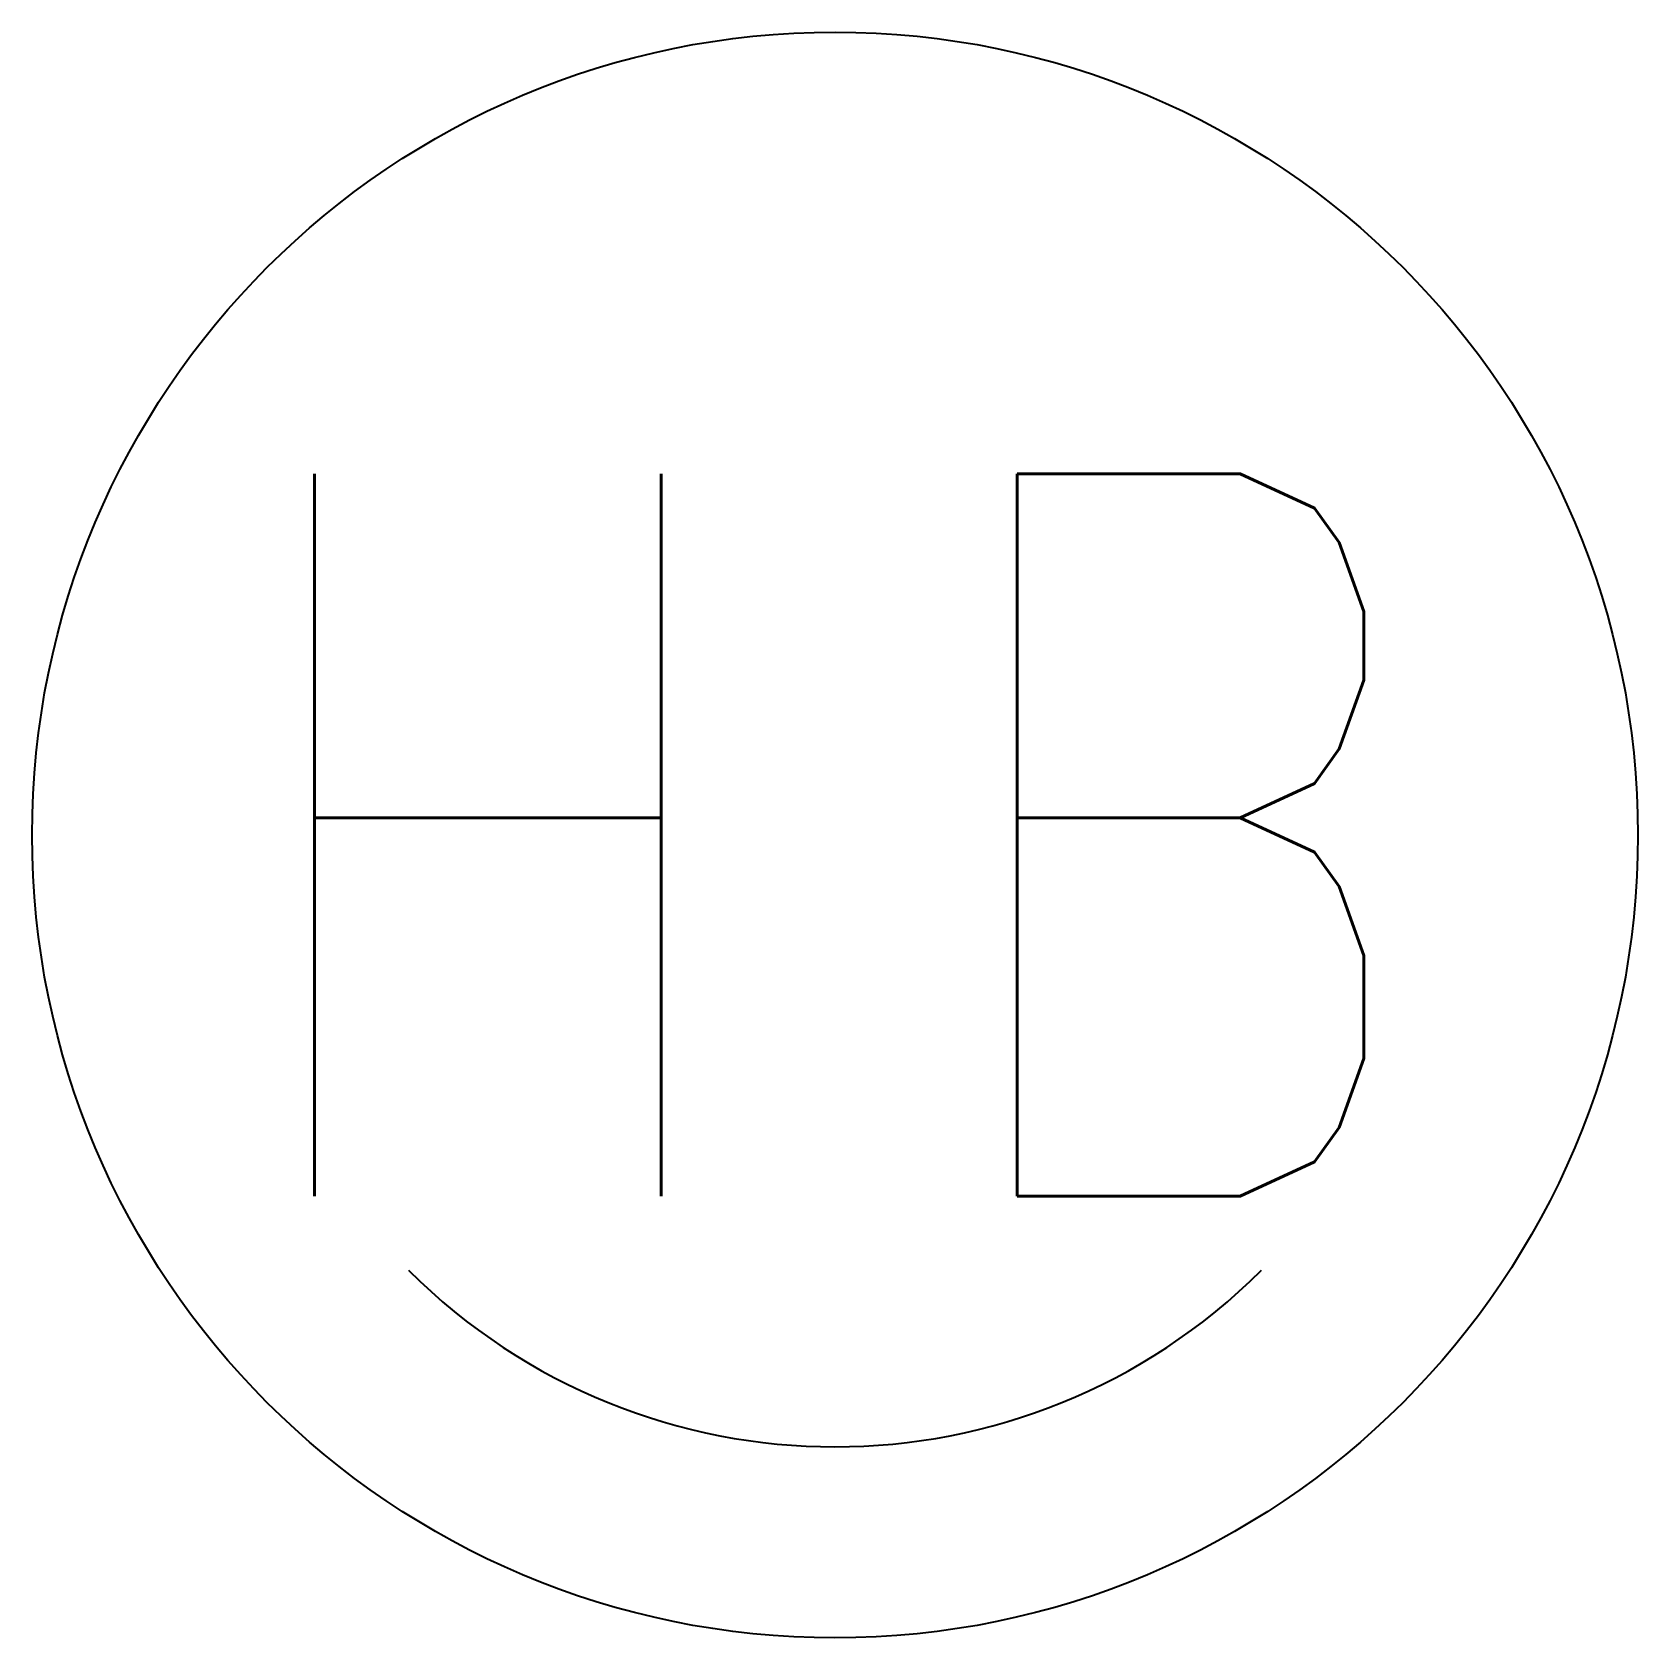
# Model space of a CAD drawing. Header units: feet. Extents: x -0.5 to 0.5, y -0.5 to 0.5.
import ezdxf
from ezdxf.enums import TextEntityAlignment as Align

# ---------------------------------------------------------------- set-up
doc = ezdxf.new("R2010")
doc.units = ezdxf.units.FT
doc.header["$MEASUREMENT"] = 0
doc.styles.add('SYM', font='SIMPLEX.SHX', dxfattribs={"width": 0.8})

msp = doc.modelspace()

# ---------------------------------------------------------------- linework, layer by layer
msp.add_circle((0, 0, 1), 0.5)
msp.add_arc((0, -0.0054, 1.0001), 0.3756, 225, 315)
at = {"layer": 'Defpoints'}
msp.add_point((0, 0), dxfattribs=at)

# ---------------------------------------------------------------- texts
at = {"style": 'SYM', "width": 0.8}
for s, p in [('H', (-0.2162, 0, 1)), ('B', (0.2137, 0, 1))]:
    msp.add_text(s, height=0.45, dxfattribs=at).set_placement(p, align=Align.MIDDLE)

doc.saveas('drawing.dxf')
